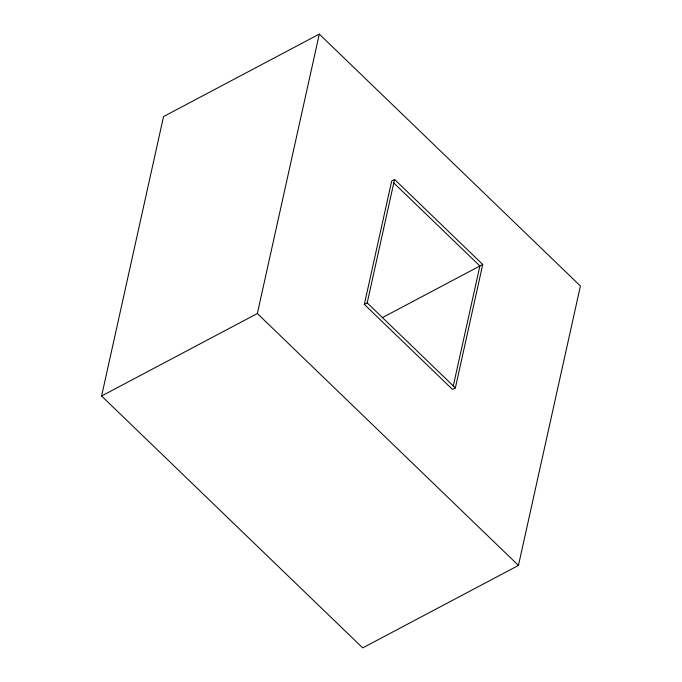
<?xml version="1.0" encoding="UTF-8"?>
<svg xmlns="http://www.w3.org/2000/svg" width="682" height="682" viewBox="0 0 682 682"><rect width="100%" height="100%" fill="white"/><g stroke="black" fill="none" stroke-linecap="round" stroke-linejoin="round"><path stroke-width="1.02" d="M101.592 396.003L163.544 116.571L319.295 34.1L580.408 285.997L518.456 565.429L362.705 647.9L101.592 396.003L257.353 313.532L319.295 34.1M364.341 304.377L391.707 180.935L394.563 179.426L482.737 264.48L455.371 387.922L452.516 389.431L364.341 304.377L367.197 302.868L394.563 179.426M453.206 386.319L479.881 265.997L393.241 182.418M382.295 317.667L482.737 264.48M367.197 302.868L455.371 387.922M257.353 313.532L518.456 565.429"/></g></svg>
